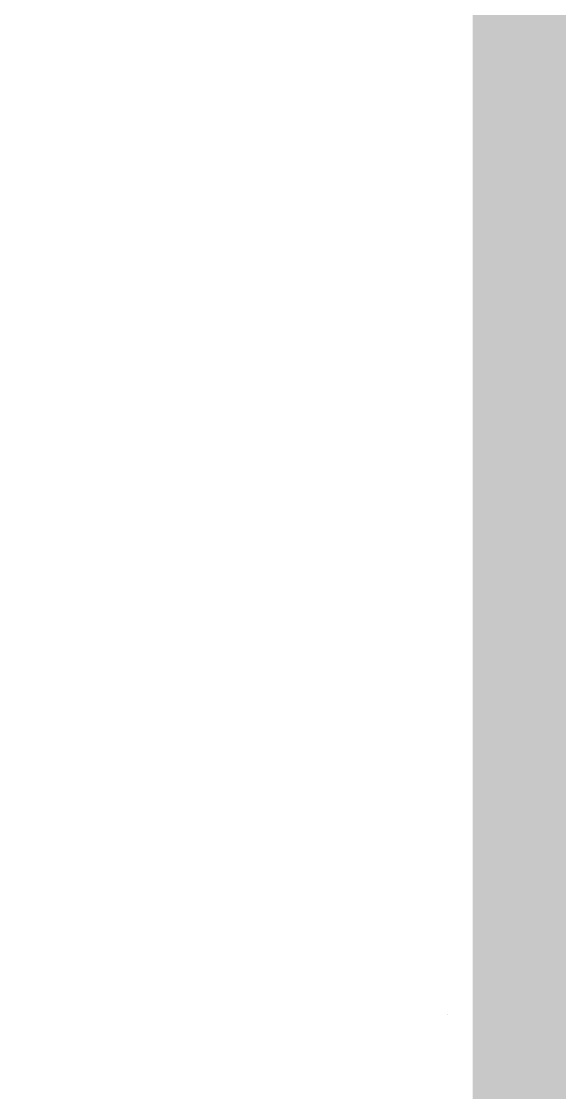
# Model space of a CAD drawing. Header units: millimetres. Extents: x -0.7 to 17.2, y -0.7 to 12.5.
# Drawn here: x 9.747 to 10.344, y 2.621 to 3.808 of the extents above; entities that cross this region are included whole.
import ezdxf

# ---------------------------------------------------------------- set-up
doc = ezdxf.new("R2010")
doc.units = ezdxf.units.MM
doc.layers.add('BOOTH', color=7, linetype='Continuous')
doc.layers.add('TEXT', color=7, linetype='Continuous')

msp = doc.modelspace()

# ---------------------------------------------------------------- linework, layer by layer
at = {"layer": 'BOOTH', "color": 7, "lineweight": 0, "const_width": 1.132}
msp.add_lwpolyline([(10.8135, 1.9887), (14.5342, 1.9887), (14.5342, 5.5136), (10.8135, 5.5136), (10.8135, 1.9887), (10.8135, 1.9887)], dxfattribs=at)
at = {"layer": 'TEXT', "color": 7, "lineweight": 0, "const_width": 0.0000000392}
for points in [[(10.0571, 3.572), (10.0571, 3.572), (10.0617, 3.5713), (10.0658, 3.57), (10.0696, 3.5682), (10.0696, 3.5682), (10.0729, 3.5659), (10.0757, 3.5631), (10.078, 3.5597), (10.078, 3.5597), (10.0796, 3.556), (10.0806, 3.5518), (10.0809, 3.5471), (10.0809, 3.5471), (10.0802, 3.5403), (10.0781, 3.5345), (10.0746, 3.5297), (10.0746, 3.5297), (10.0698, 3.526), (10.064, 3.5235), (10.057, 3.5223), (10.057, 3.5013), (10.0493, 3.5013), (10.0493, 3.5223), (10.0493, 3.5223), (10.0447, 3.5229), (10.0406, 3.5242), (10.0368, 3.526), (10.0368, 3.526), (10.0334, 3.5283), (10.0306, 3.5311), (10.0284, 3.5345), (10.0284, 3.5345), (10.0267, 3.5383), (10.0257, 3.5425), (10.0254, 3.5471), (10.0254, 3.5471), (10.0261, 3.554), (10.0282, 3.5598), (10.0318, 3.5646), (10.0318, 3.5646), (10.0366, 3.5683), (10.0425, 3.5708), (10.0496, 3.572), (10.0496, 3.5915), (10.057, 3.5915), (10.0571, 3.572)], [(9.7552, 3.5537), (9.7552, 3.5537), (9.7562, 3.5491), (9.7593, 3.5463), (9.7645, 3.5454), (9.7645, 3.5454), (9.7674, 3.5456), (9.7701, 3.546), (9.7727, 3.5468), (9.7727, 3.5468), (9.7752, 3.5479), (9.7777, 3.5491), (9.7803, 3.5506), (9.7803, 3.5713), (9.7882, 3.5713), (9.7882, 3.523), (9.7803, 3.523), (9.7803, 3.5445), (9.7803, 3.5445), (9.7776, 3.5429), (9.7749, 3.5415), (9.7723, 3.5404), (9.7723, 3.5404), (9.7695, 3.5396), (9.7664, 3.5391), (9.7629, 3.5389), (9.7629, 3.5389), (9.7583, 3.5394), (9.7545, 3.5406), (9.7514, 3.5428), (9.7514, 3.5428), (9.7491, 3.5457), (9.7477, 3.5491), (9.7473, 3.5532), (9.7473, 3.5713), (9.7552, 3.5713), (9.7552, 3.5537)], [(9.8222, 3.5722), (9.8222, 3.5722), (9.8261, 3.5719), (9.8297, 3.571), (9.8329, 3.5695), (9.8329, 3.5695), (9.8356, 3.5674), (9.8379, 3.5649), (9.8397, 3.5619), (9.8397, 3.5619), (9.841, 3.5584), (9.8418, 3.5546), (9.8421, 3.5504), (9.8421, 3.5456), (9.809, 3.5456), (9.809, 3.5456), (9.8096, 3.5406), (9.811, 3.5364), (9.8132, 3.5331), (9.8132, 3.5331), (9.8162, 3.5307), (9.82, 3.5293), (9.8244, 3.5288), (9.8244, 3.5288), (9.8274, 3.5289), (9.8301, 3.5292), (9.8326, 3.5297), (9.8326, 3.5297), (9.835, 3.5303), (9.8374, 3.5312), (9.8399, 3.5322), (9.8399, 3.5252), (9.8399, 3.5252), (9.8375, 3.5242), (9.835, 3.5234), (9.8326, 3.5228), (9.8326, 3.5228), (9.8301, 3.5224), (9.8272, 3.5222), (9.8241, 3.5221), (9.8241, 3.5221), (9.8197, 3.5224), (9.8156, 3.5233), (9.8119, 3.5249), (9.8119, 3.5249), (9.8087, 3.527), (9.806, 3.5298), (9.8037, 3.5332), (9.8037, 3.5332), (9.8021, 3.5372), (9.8011, 3.5417), (9.8008, 3.5468), (9.8008, 3.5468), (9.8011, 3.5518), (9.802, 3.5563), (9.8035, 3.5604), (9.8035, 3.5604), (9.8055, 3.5639), (9.808, 3.5668), (9.811, 3.5691), (9.811, 3.5691), (9.8143, 3.5708), (9.8181, 3.5718), (9.8222, 3.5722)], [(9.8221, 3.5657), (9.8186, 3.5653), (9.8156, 3.5641), (9.8131, 3.562), (9.8131, 3.562), (9.8112, 3.5593), (9.8099, 3.5559), (9.8092, 3.5519), (9.8338, 3.5519), (9.8338, 3.5519), (9.8334, 3.5557), (9.8325, 3.5591), (9.8309, 3.5619), (9.8309, 3.5619), (9.8287, 3.564), (9.8258, 3.5653), (9.8221, 3.5657)], [(9.8773, 3.5722), (9.8773, 3.5722), (9.8829, 3.5715), (9.8877, 3.5694), (9.8917, 3.566), (9.8917, 3.566), (9.8947, 3.5611), (9.8966, 3.5549), (9.8972, 3.5472), (9.8972, 3.5472), (9.8966, 3.5396), (9.8947, 3.5334), (9.8917, 3.5285), (9.8917, 3.5285), (9.8877, 3.5249), (9.8829, 3.5228), (9.8772, 3.5221), (9.8772, 3.5221), (9.8737, 3.5223), (9.8707, 3.523), (9.868, 3.5242), (9.868, 3.5242), (9.8657, 3.5257), (9.8638, 3.5273), (9.8623, 3.5291), (9.8617, 3.5291), (9.8617, 3.5291), (9.8619, 3.528), (9.862, 3.5267), (9.8621, 3.5252), (9.8621, 3.5252), (9.8622, 3.5237), (9.8623, 3.5224), (9.8623, 3.5212), (9.8623, 3.5013), (9.8544, 3.5013), (9.8544, 3.5713), (9.8608, 3.5713), (9.8619, 3.5647), (9.8623, 3.5647), (9.8623, 3.5647), (9.8639, 3.5667), (9.8658, 3.5685), (9.868, 3.57), (9.868, 3.57), (9.8706, 3.5712), (9.8737, 3.5719), (9.8773, 3.5722)], [(9.8759, 3.5655), (9.8715, 3.5651), (9.868, 3.5637), (9.8655, 3.5614), (9.8655, 3.5614), (9.8638, 3.5581), (9.8627, 3.5539), (9.8623, 3.5487), (9.8623, 3.5472), (9.8623, 3.5472), (9.8626, 3.5417), (9.8636, 3.5371), (9.8652, 3.5335), (9.8652, 3.5335), (9.8677, 3.5308), (9.8714, 3.5292), (9.8761, 3.5287), (9.8761, 3.5287), (9.8789, 3.5289), (9.8813, 3.5297), (9.8833, 3.5311), (9.8833, 3.5311), (9.8851, 3.5329), (9.8865, 3.5351), (9.8876, 3.5377), (9.8876, 3.5377), (9.8884, 3.5406), (9.8888, 3.5438), (9.889, 3.5473), (9.889, 3.5473), (9.8886, 3.5525), (9.8875, 3.5569), (9.8858, 3.5606), (9.8858, 3.5606), (9.8833, 3.5633), (9.88, 3.565), (9.8759, 3.5655)], [(9.9284, 3.5722), (9.9284, 3.5722), (9.9324, 3.5719), (9.9359, 3.571), (9.9391, 3.5695), (9.9391, 3.5695), (9.9419, 3.5674), (9.9441, 3.5649), (9.946, 3.5619), (9.946, 3.5619), (9.9473, 3.5584), (9.9481, 3.5546), (9.9484, 3.5504), (9.9484, 3.5456), (9.9153, 3.5456), (9.9153, 3.5456), (9.9158, 3.5406), (9.9172, 3.5364), (9.9195, 3.5331), (9.9195, 3.5331), (9.9225, 3.5307), (9.9262, 3.5293), (9.9307, 3.5288), (9.9307, 3.5288), (9.9336, 3.5289), (9.9364, 3.5292), (9.9388, 3.5297), (9.9388, 3.5297), (9.9412, 3.5303), (9.9437, 3.5312), (9.9462, 3.5322), (9.9462, 3.5252), (9.9462, 3.5252), (9.9437, 3.5242), (9.9413, 3.5234), (9.9389, 3.5228), (9.9389, 3.5228), (9.9363, 3.5224), (9.9335, 3.5222), (9.9303, 3.5221), (9.9303, 3.5221), (9.9259, 3.5224), (9.9219, 3.5233), (9.9182, 3.5249), (9.9182, 3.5249), (9.915, 3.527), (9.9122, 3.5298), (9.91, 3.5332), (9.91, 3.5332), (9.9084, 3.5372), (9.9074, 3.5417), (9.9071, 3.5468), (9.9071, 3.5468), (9.9074, 3.5518), (9.9083, 3.5563), (9.9097, 3.5604), (9.9097, 3.5604), (9.9118, 3.5639), (9.9142, 3.5668), (9.9172, 3.5691), (9.9172, 3.5691), (9.9206, 3.5708), (9.9243, 3.5718), (9.9284, 3.5722)], [(9.9284, 3.5657), (9.9248, 3.5653), (9.9218, 3.5641), (9.9194, 3.562), (9.9194, 3.562), (9.9175, 3.5593), (9.9162, 3.5559), (9.9155, 3.5519), (9.9401, 3.5519), (9.9401, 3.5519), (9.9397, 3.5557), (9.9388, 3.5591), (9.9372, 3.5619), (9.9372, 3.5619), (9.935, 3.564), (9.932, 3.5653), (9.9284, 3.5657)], [(9.9733, 3.5722), (9.9733, 3.5722), (9.9785, 3.5718), (9.9829, 3.5707), (9.9865, 3.5689), (9.9865, 3.5689), (9.9893, 3.5664), (9.9909, 3.5632), (9.9914, 3.5595), (9.9914, 3.5595), (9.9912, 3.5567), (9.9904, 3.5544), (9.989, 3.5525), (9.989, 3.5525), (9.9872, 3.5509), (9.985, 3.5497), (9.9823, 3.5487), (9.9823, 3.5484), (9.9823, 3.5484), (9.9842, 3.5478), (9.986, 3.547), (9.9876, 3.5461), (9.9876, 3.5461), (9.9892, 3.5451), (9.9905, 3.5438), (9.9916, 3.5424), (9.9916, 3.5424), (9.9924, 3.5406), (9.9929, 3.5386), (9.9931, 3.5363), (9.9931, 3.5363), (9.9925, 3.5325), (9.9908, 3.5291), (9.9881, 3.5262), (9.9881, 3.5262), (9.9841, 3.5239), (9.9789, 3.5225), (9.9724, 3.5221), (9.9724, 3.5221), (9.969, 3.5222), (9.9659, 3.5225), (9.963, 3.5229), (9.963, 3.5229), (9.9603, 3.5236), (9.9579, 3.5243), (9.9559, 3.5252), (9.9559, 3.5323), (9.9559, 3.5323), (9.9581, 3.5314), (9.9605, 3.5305), (9.9632, 3.5297), (9.9632, 3.5297), (9.9661, 3.5291), (9.9691, 3.5287), (9.9723, 3.5286), (9.9723, 3.5286), (9.9757, 3.5288), (9.9788, 3.5294), (9.9815, 3.5304), (9.9815, 3.5304), (9.9836, 3.5319), (9.9848, 3.5341), (9.9852, 3.5368), (9.9852, 3.5368), (9.9837, 3.5413), (9.9791, 3.544), (9.9714, 3.5449), (9.9649, 3.5449), (9.9649, 3.5514), (9.9702, 3.5514), (9.9702, 3.5514), (9.974, 3.5516), (9.9774, 3.5521), (9.9801, 3.553), (9.9801, 3.553), (9.9822, 3.5544), (9.9834, 3.5563), (9.9839, 3.5588), (9.9839, 3.5588), (9.9835, 3.5609), (9.9826, 3.5626), (9.981, 3.5639), (9.981, 3.5639), (9.9789, 3.5648), (9.9761, 3.5654), (9.9729, 3.5656), (9.9729, 3.5656), (9.9703, 3.5655), (9.968, 3.5653), (9.9659, 3.5648), (9.9659, 3.5648), (9.9638, 3.5642), (9.9616, 3.5635), (9.9593, 3.5625), (9.9565, 3.5689), (9.9565, 3.5689), (9.9617, 3.5707), (9.9673, 3.5718), (9.9733, 3.5722)], [(10.0496, 3.5654), (10.0445, 3.5645), (10.0405, 3.5626), (10.0375, 3.56), (10.0375, 3.56), (10.0354, 3.5565), (10.0341, 3.5522), (10.0337, 3.5471), (10.0337, 3.5471), (10.0341, 3.5421), (10.0354, 3.5378), (10.0375, 3.5342), (10.0375, 3.5342), (10.0406, 3.5315), (10.0446, 3.5297), (10.0496, 3.5287), (10.0496, 3.5654)], [(10.0571, 3.5287), (10.062, 3.5298), (10.0659, 3.5316), (10.0689, 3.5343), (10.0689, 3.5343), (10.0711, 3.5378), (10.0723, 3.5421), (10.0727, 3.5471), (10.0727, 3.5471), (10.0723, 3.5521), (10.071, 3.5564), (10.0689, 3.5598), (10.0689, 3.5598), (10.0659, 3.5625), (10.0619, 3.5643), (10.057, 3.5653), (10.0571, 3.5287)], [(10.101, 3.5418), (10.101, 3.5418), (10.101, 3.541), (10.101, 3.5399), (10.101, 3.5386), (10.101, 3.5386), (10.1009, 3.5371), (10.1008, 3.5357), (10.1007, 3.5342), (10.1007, 3.5342), (10.1006, 3.5329), (10.1006, 3.5318), (10.1005, 3.5308), (10.1264, 3.5713), (10.1361, 3.5713), (10.1361, 3.523), (10.1287, 3.523), (10.1287, 3.5515), (10.1287, 3.5515), (10.1287, 3.5525), (10.1287, 3.5538), (10.1288, 3.5552), (10.1288, 3.5552), (10.1288, 3.5568), (10.1288, 3.5583), (10.1289, 3.5599), (10.1289, 3.5599), (10.129, 3.5613), (10.129, 3.5624), (10.1291, 3.5634), (10.1034, 3.523), (10.0936, 3.523), (10.0936, 3.5713), (10.101, 3.5713), (10.101, 3.5418)], [(10.1883, 3.523), (10.1803, 3.523), (10.1803, 3.5647), (10.166, 3.5647), (10.166, 3.5647), (10.1651, 3.5552), (10.1641, 3.547), (10.1628, 3.5401), (10.1628, 3.5401), (10.1612, 3.5345), (10.1594, 3.53), (10.1573, 3.5266), (10.1573, 3.5266), (10.1548, 3.5242), (10.1519, 3.5228), (10.1486, 3.5223), (10.1486, 3.5223), (10.1479, 3.5224), (10.1471, 3.5224), (10.1463, 3.5225), (10.1463, 3.5225), (10.1456, 3.5226), (10.145, 3.5228), (10.1445, 3.523), (10.1445, 3.5289), (10.1445, 3.5289), (10.1449, 3.5288), (10.1452, 3.5287), (10.1457, 3.5287), (10.1457, 3.5287), (10.1461, 3.5286), (10.1465, 3.5286), (10.1469, 3.5286), (10.1469, 3.5286), (10.1499, 3.5297), (10.1525, 3.5332), (10.1547, 3.5389), (10.1547, 3.5389), (10.1565, 3.5471), (10.158, 3.5579), (10.1592, 3.5713), (10.1883, 3.5713), (10.1883, 3.523)], [(10.2259, 3.5515), (10.2259, 3.5515), (10.2363, 3.5499), (10.2426, 3.5454), (10.2447, 3.5378), (10.2447, 3.5378), (10.2442, 3.5336), (10.2427, 3.53), (10.2401, 3.527), (10.2401, 3.527), (10.2364, 3.5248), (10.2316, 3.5234), (10.2255, 3.523), (10.2036, 3.523), (10.2036, 3.5713), (10.2115, 3.5713), (10.2115, 3.5515), (10.2259, 3.5515)], [(10.2905, 3.5646), (10.2747, 3.5646), (10.2747, 3.523), (10.2669, 3.523), (10.2669, 3.5646), (10.2513, 3.5646), (10.2513, 3.5713), (10.2905, 3.5713), (10.2905, 3.5646)], [(10.323, 3.5722), (10.323, 3.5722), (10.3286, 3.5715), (10.3334, 3.5694), (10.3374, 3.566), (10.3374, 3.566), (10.3404, 3.5611), (10.3423, 3.5549), (10.3429, 3.5472), (10.3429, 3.5472), (10.3423, 3.5396), (10.3404, 3.5334), (10.3374, 3.5285), (10.3374, 3.5285), (10.3334, 3.5249), (10.3286, 3.5228), (10.3229, 3.5221), (10.3229, 3.5221), (10.3194, 3.5223), (10.3163, 3.523), (10.3137, 3.5242), (10.3137, 3.5242), (10.3114, 3.5257), (10.3095, 3.5273), (10.308, 3.5291), (10.3074, 3.5291), (10.3074, 3.5291), (10.3076, 3.528), (10.3077, 3.5267), (10.3078, 3.5252), (10.3078, 3.5252), (10.3079, 3.5237), (10.308, 3.5224), (10.308, 3.5212), (10.308, 3.5013), (10.3, 3.5013), (10.3, 3.5713), (10.3065, 3.5713), (10.3076, 3.5647), (10.308, 3.5647), (10.308, 3.5647), (10.3096, 3.5667), (10.3115, 3.5685), (10.3137, 3.57), (10.3137, 3.57), (10.3163, 3.5712), (10.3194, 3.5719), (10.323, 3.5722)], [(10.3216, 3.5655), (10.3172, 3.5651), (10.3137, 3.5637), (10.3112, 3.5614), (10.3112, 3.5614), (10.3095, 3.5581), (10.3084, 3.5539), (10.308, 3.5487), (10.308, 3.5472), (10.308, 3.5472), (10.3083, 3.5417), (10.3093, 3.5371), (10.3109, 3.5335), (10.3109, 3.5335), (10.3134, 3.5308), (10.317, 3.5292), (10.3218, 3.5287), (10.3218, 3.5287), (10.3245, 3.5289), (10.327, 3.5297), (10.329, 3.5311), (10.329, 3.5311), (10.3308, 3.5329), (10.3322, 3.5351), (10.3333, 3.5377), (10.3333, 3.5377), (10.334, 3.5406), (10.3345, 3.5438), (10.3347, 3.5473), (10.3347, 3.5473), (10.3343, 3.5525), (10.3332, 3.5569), (10.3315, 3.5606), (10.3315, 3.5606), (10.3289, 3.5633), (10.3257, 3.565), (10.3216, 3.5655)], [(10.2368, 3.5373), (10.2364, 3.5399), (10.2354, 3.5419), (10.2337, 3.5433), (10.2337, 3.5433), (10.2313, 3.5442), (10.2284, 3.5447), (10.225, 3.5449), (10.2115, 3.5449), (10.2115, 3.5294), (10.2251, 3.5294), (10.2251, 3.5294), (10.2283, 3.5296), (10.2311, 3.5302), (10.2335, 3.5312), (10.2335, 3.5312), (10.2353, 3.5327), (10.2364, 3.5347), (10.2368, 3.5373)], [(9.8241, 3.2778), (9.8241, 3.2778), (9.8246, 3.2876), (9.8262, 3.2959), (9.8288, 3.3026), (9.8288, 3.3026), (9.8327, 3.3078), (9.8378, 3.3115), (9.8443, 3.3137), (9.8443, 3.3137), (9.8481, 3.3145), (9.8519, 3.3153), (9.8557, 3.316), (9.8557, 3.316), (9.8594, 3.3166), (9.8628, 3.3172), (9.8662, 3.3178), (9.8675, 3.3108), (9.8675, 3.3108), (9.8653, 3.3105), (9.8629, 3.3101), (9.8604, 3.3097), (9.8604, 3.3097), (9.8578, 3.3093), (9.8551, 3.3088), (9.8526, 3.3084), (9.8526, 3.3084), (9.8501, 3.3079), (9.8479, 3.3075), (9.8459, 3.307), (9.8459, 3.307), (9.8422, 3.3058), (9.8392, 3.3038), (9.8366, 3.301), (9.8366, 3.301), (9.8346, 3.2972), (9.8334, 3.2922), (9.8327, 3.286), (9.8333, 3.286), (9.8333, 3.286), (9.8342, 3.2871), (9.8354, 3.2883), (9.8367, 3.2895), (9.8367, 3.2895), (9.8383, 3.2906), (9.8401, 3.2916), (9.8421, 3.2925), (9.8421, 3.2925), (9.8442, 3.2932), (9.8466, 3.2937), (9.8491, 3.2938), (9.8491, 3.2938), (9.8549, 3.2931), (9.8596, 3.2911), (9.8633, 3.2878), (9.8633, 3.2878), (9.8659, 3.2833), (9.8675, 3.2781), (9.8681, 3.2721), (9.8681, 3.2721), (9.8678, 3.267), (9.8668, 3.2625), (9.8653, 3.2586), (9.8653, 3.2586), (9.8632, 3.2553), (9.8606, 3.2527), (9.8575, 3.2506), (9.8575, 3.2506), (9.854, 3.2491), (9.8502, 3.2482), (9.846, 3.2479), (9.846, 3.2479), (9.8398, 3.2488), (9.8344, 3.2513), (9.83, 3.2556), (9.83, 3.2556), (9.8267, 3.2615), (9.8247, 3.2689), (9.8241, 3.2778)], [(10.049, 3.2735), (10.049, 3.2735), (10.0494, 3.2808), (10.0505, 3.2878), (10.0522, 3.2947), (10.0522, 3.2947), (10.0548, 3.3013), (10.0581, 3.3075), (10.0623, 3.3132), (10.0698, 3.3132), (10.0698, 3.3132), (10.0659, 3.3073), (10.0627, 3.3011), (10.0602, 3.2945), (10.0602, 3.2945), (10.0585, 3.2877), (10.0574, 3.2807), (10.0571, 3.2736), (10.0571, 3.2736), (10.0574, 3.2667), (10.0585, 3.2598), (10.0602, 3.2531), (10.0602, 3.2531), (10.0627, 3.2466), (10.0659, 3.2404), (10.0697, 3.2346), (10.0623, 3.2346), (10.0623, 3.2346), (10.0581, 3.2401), (10.0548, 3.2461), (10.0522, 3.2526), (10.0522, 3.2526), (10.0505, 3.2594), (10.0494, 3.2663), (10.049, 3.2735)], [(9.7901, 3.285), (9.7901, 3.285), (9.7898, 3.2822), (9.7889, 3.2798), (9.7874, 3.2779), (9.7874, 3.2779), (9.7854, 3.2764), (9.7831, 3.2753), (9.7804, 3.2745), (9.7804, 3.2741), (9.7804, 3.2741), (9.7833, 3.2735), (9.7859, 3.2724), (9.7883, 3.2709), (9.7883, 3.2709), (9.7901, 3.2689), (9.7913, 3.2663), (9.7916, 3.263), (9.7916, 3.263), (9.7911, 3.2591), (9.7896, 3.2557), (9.7871, 3.2528), (9.7871, 3.2528), (9.7834, 3.2506), (9.7784, 3.2493), (9.7721, 3.2488), (9.7512, 3.2488), (9.7512, 3.2971), (9.772, 3.2971), (9.772, 3.2971), (9.7753, 3.297), (9.7784, 3.2966), (9.7812, 3.296), (9.7812, 3.296), (9.7838, 3.2951), (9.7859, 3.2938), (9.7877, 3.2922), (9.7877, 3.2922), (9.789, 3.2902), (9.7898, 3.2878), (9.7901, 3.285)], [(9.7821, 3.284), (9.7818, 3.286), (9.781, 3.2877), (9.7796, 3.289), (9.7796, 3.289), (9.7776, 3.2898), (9.7749, 3.2904), (9.7715, 3.2905), (9.7592, 3.2905), (9.7592, 3.2773), (9.7701, 3.2773), (9.7701, 3.2773), (9.7767, 3.278), (9.7807, 3.2803), (9.7821, 3.284)], [(9.8989, 3.2979), (9.8989, 3.2979), (9.9043, 3.2975), (9.9086, 3.2962), (9.9119, 3.2941), (9.9119, 3.2941), (9.9143, 3.291), (9.9157, 3.2869), (9.9162, 3.2817), (9.9162, 3.2488), (9.9104, 3.2488), (9.9089, 3.2557), (9.9085, 3.2557), (9.9085, 3.2557), (9.9064, 3.2533), (9.9042, 3.2513), (9.9019, 3.2498), (9.9019, 3.2498), (9.8993, 3.2488), (9.8961, 3.2481), (9.8923, 3.2479), (9.8923, 3.2479), (9.8882, 3.2483), (9.8845, 3.2495), (9.8814, 3.2514), (9.8814, 3.2514), (9.879, 3.2541), (9.8775, 3.2578), (9.8771, 3.2622), (9.8771, 3.2622), (9.8777, 3.2667), (9.8796, 3.2704), (9.8827, 3.2734), (9.8827, 3.2734), (9.8872, 3.2756), (9.893, 3.277), (9.9002, 3.2777), (9.9084, 3.2779), (9.9084, 3.2808), (9.9084, 3.2808), (9.9081, 3.2844), (9.9073, 3.2872), (9.9058, 3.2892), (9.9058, 3.2892), (9.9038, 3.2905), (9.9014, 3.2913), (9.8984, 3.2915), (9.8984, 3.2915), (9.8959, 3.2914), (9.8935, 3.291), (9.8912, 3.2904), (9.8912, 3.2904), (9.889, 3.2896), (9.8868, 3.2888), (9.8848, 3.2878), (9.8824, 3.2938), (9.8824, 3.2938), (9.8846, 3.2949), (9.8871, 3.2959), (9.8899, 3.2967), (9.8899, 3.2967), (9.8928, 3.2974), (9.8958, 3.2978), (9.8989, 3.2979)], [(9.9597, 3.2971), (9.9684, 3.2971), (9.9477, 3.2739), (9.9701, 3.2488), (9.9609, 3.2488), (9.9391, 3.2733), (9.9391, 3.2488), (9.9311, 3.2488), (9.9311, 3.2971), (9.9391, 3.2971), (9.9391, 3.2737), (9.9597, 3.2971)], [(9.9975, 3.298), (9.9975, 3.298), (10.0014, 3.2977), (10.005, 3.2968), (10.0082, 3.2953), (10.0082, 3.2953), (10.0109, 3.2933), (10.0132, 3.2907), (10.015, 3.2877), (10.015, 3.2877), (10.0163, 3.2842), (10.0171, 3.2804), (10.0174, 3.2762), (10.0174, 3.2714), (9.9843, 3.2714), (9.9843, 3.2714), (9.9849, 3.2664), (9.9863, 3.2622), (9.9885, 3.259), (9.9885, 3.259), (9.9915, 3.2566), (9.9953, 3.2551), (9.9997, 3.2547), (9.9997, 3.2547), (10.0027, 3.2548), (10.0054, 3.2551), (10.0079, 3.2555), (10.0079, 3.2555), (10.0103, 3.2562), (10.0127, 3.257), (10.0152, 3.258), (10.0152, 3.2511), (10.0152, 3.2511), (10.0128, 3.2501), (10.0103, 3.2493), (10.0079, 3.2487), (10.0079, 3.2487), (10.0054, 3.2483), (10.0025, 3.248), (9.9994, 3.2479), (9.9994, 3.2479), (9.995, 3.2482), (9.9909, 3.2492), (9.9873, 3.2507), (9.9873, 3.2507), (9.984, 3.2529), (9.9813, 3.2557), (9.979, 3.259), (9.979, 3.259), (9.9774, 3.263), (9.9764, 3.2675), (9.9761, 3.2726), (9.9761, 3.2726), (9.9764, 3.2776), (9.9773, 3.2822), (9.9788, 3.2862), (9.9788, 3.2862), (9.9808, 3.2897), (9.9833, 3.2926), (9.9863, 3.295), (9.9863, 3.295), (9.9896, 3.2967), (9.9934, 3.2977), (9.9975, 3.298)], [(9.9974, 3.2915), (9.9939, 3.2911), (9.9909, 3.2899), (9.9884, 3.2879), (9.9884, 3.2879), (9.9865, 3.2851), (9.9852, 3.2818), (9.9845, 3.2777), (10.0091, 3.2777), (10.0091, 3.2777), (10.0088, 3.2816), (10.0078, 3.2849), (10.0062, 3.2877), (10.0062, 3.2877), (10.004, 3.2898), (10.0011, 3.2911), (9.9974, 3.2915)], [(10.121, 3.2971), (10.121, 3.2488), (10.113, 3.2488), (10.113, 3.2904), (10.0881, 3.2904), (10.0881, 3.2488), (10.0801, 3.2488), (10.0801, 3.2971), (10.121, 3.2971)], [(10.1784, 3.2731), (10.1784, 3.2731), (10.1777, 3.2657), (10.1757, 3.2595), (10.1723, 3.2545), (10.1723, 3.2545), (10.1678, 3.2508), (10.1623, 3.2486), (10.1558, 3.2479), (10.1558, 3.2479), (10.1517, 3.2482), (10.1479, 3.2492), (10.1444, 3.2508), (10.1444, 3.2508), (10.1413, 3.2531), (10.1387, 3.256), (10.1365, 3.2594), (10.1365, 3.2594), (10.1349, 3.2634), (10.134, 3.268), (10.1337, 3.2731), (10.1337, 3.2731), (10.1343, 3.2804), (10.1363, 3.2866), (10.1397, 3.2915), (10.1397, 3.2915), (10.1442, 3.2951), (10.1497, 3.2973), (10.1561, 3.298), (10.1561, 3.298), (10.1603, 3.2977), (10.1642, 3.2967), (10.1677, 3.2951), (10.1677, 3.2951), (10.1708, 3.2929), (10.1734, 3.29), (10.1755, 3.2866), (10.1755, 3.2866), (10.1771, 3.2827), (10.178, 3.2781), (10.1784, 3.2731)], [(10.1419, 3.2731), (10.1422, 3.2677), (10.1434, 3.2632), (10.1452, 3.2595), (10.1452, 3.2595), (10.1479, 3.2567), (10.1515, 3.255), (10.156, 3.2545), (10.156, 3.2545), (10.1604, 3.255), (10.164, 3.2567), (10.1667, 3.2595), (10.1667, 3.2595), (10.1686, 3.2632), (10.1698, 3.2677), (10.1702, 3.2731), (10.1702, 3.2731), (10.1698, 3.2784), (10.1686, 3.2828), (10.1667, 3.2865), (10.1667, 3.2865), (10.164, 3.2892), (10.1604, 3.2908), (10.1559, 3.2914), (10.1559, 3.2914), (10.1514, 3.2908), (10.1479, 3.2892), (10.1452, 3.2865), (10.1452, 3.2865), (10.1433, 3.2828), (10.1422, 3.2784), (10.1419, 3.2731)], [(10.2268, 3.2971), (10.2268, 3.2555), (10.2338, 3.2555), (10.2338, 3.232), (10.2261, 3.232), (10.2261, 3.2488), (10.1925, 3.2488), (10.1925, 3.232), (10.1849, 3.232), (10.1849, 3.2555), (10.1888, 3.2555), (10.1888, 3.2555), (10.1926, 3.2615), (10.1957, 3.268), (10.1982, 3.275), (10.1982, 3.275), (10.1999, 3.2823), (10.201, 3.2897), (10.2013, 3.2971), (10.2268, 3.2971)], [(10.2084, 3.2909), (10.208, 3.2868), (10.2074, 3.2826), (10.2065, 3.2782), (10.2065, 3.2782), (10.2054, 3.274), (10.2041, 3.2698), (10.2026, 3.2658), (10.2026, 3.2658), (10.2009, 3.262), (10.199, 3.2586), (10.197, 3.2555), (10.2191, 3.2555), (10.2191, 3.2909), (10.2084, 3.2909)], [(10.2616, 3.2979), (10.2616, 3.2979), (10.2669, 3.2975), (10.2713, 3.2962), (10.2746, 3.2941), (10.2746, 3.2941), (10.277, 3.291), (10.2784, 3.2869), (10.2789, 3.2817), (10.2789, 3.2488), (10.2731, 3.2488), (10.2716, 3.2557), (10.2712, 3.2557), (10.2712, 3.2557), (10.2691, 3.2533), (10.2669, 3.2513), (10.2646, 3.2498), (10.2646, 3.2498), (10.262, 3.2488), (10.2588, 3.2481), (10.255, 3.2479), (10.255, 3.2479), (10.2508, 3.2483), (10.2472, 3.2495), (10.2441, 3.2514), (10.2441, 3.2514), (10.2417, 3.2541), (10.2402, 3.2578), (10.2397, 3.2622), (10.2397, 3.2622), (10.2404, 3.2667), (10.2423, 3.2704), (10.2454, 3.2734), (10.2454, 3.2734), (10.2499, 3.2756), (10.2557, 3.277), (10.2629, 3.2777), (10.2711, 3.2779), (10.2711, 3.2808), (10.2711, 3.2808), (10.2708, 3.2844), (10.2699, 3.2872), (10.2685, 3.2892), (10.2685, 3.2892), (10.2665, 3.2905), (10.264, 3.2913), (10.2611, 3.2915), (10.2611, 3.2915), (10.2586, 3.2914), (10.2562, 3.291), (10.2539, 3.2904), (10.2539, 3.2904), (10.2517, 3.2896), (10.2495, 3.2888), (10.2475, 3.2878), (10.2451, 3.2938), (10.2451, 3.2938), (10.2473, 3.2949), (10.2498, 3.2959), (10.2525, 3.2967), (10.2525, 3.2967), (10.2555, 3.2974), (10.2585, 3.2978), (10.2616, 3.2979)], [(10.3008, 3.2796), (10.3008, 3.2796), (10.3018, 3.2749), (10.3049, 3.2722), (10.31, 3.2713), (10.31, 3.2713), (10.313, 3.2714), (10.3157, 3.2719), (10.3183, 3.2727), (10.3183, 3.2727), (10.3207, 3.2737), (10.3233, 3.2749), (10.3258, 3.2764), (10.3258, 3.2971), (10.3338, 3.2971), (10.3338, 3.2488), (10.3258, 3.2488), (10.3258, 3.2704), (10.3258, 3.2704), (10.3231, 3.2687), (10.3205, 3.2674), (10.3178, 3.2663), (10.3178, 3.2663), (10.3151, 3.2654), (10.3119, 3.2649), (10.3084, 3.2648), (10.3084, 3.2648), (10.3039, 3.2652), (10.3, 3.2665), (10.2969, 3.2686), (10.2969, 3.2686), (10.2947, 3.2715), (10.2933, 3.275), (10.2928, 3.279), (10.2928, 3.2971), (10.3008, 3.2971), (10.3008, 3.2796)], [(9.8466, 3.2545), (9.8503, 3.2549), (9.8534, 3.2562), (9.8561, 3.2583), (9.8561, 3.2583), (9.8581, 3.2614), (9.8593, 3.2657), (9.8597, 3.2713), (9.8597, 3.2713), (9.8594, 3.2758), (9.8585, 3.2797), (9.8569, 3.2829), (9.8569, 3.2829), (9.8547, 3.2853), (9.8517, 3.2867), (9.8479, 3.2872), (9.8479, 3.2872), (9.8453, 3.287), (9.8429, 3.2864), (9.8407, 3.2855), (9.8407, 3.2855), (9.8386, 3.2842), (9.8368, 3.2829), (9.8353, 3.2814), (9.8353, 3.2814), (9.8339, 3.28), (9.8329, 3.2788), (9.8322, 3.2777), (9.8322, 3.2777), (9.8323, 3.2747), (9.8325, 3.2719), (9.8328, 3.2691), (9.8328, 3.2691), (9.8333, 3.2664), (9.8341, 3.264), (9.835, 3.2617), (9.835, 3.2617), (9.8362, 3.2596), (9.8377, 3.2579), (9.8394, 3.2564), (9.8394, 3.2564), (9.8415, 3.2554), (9.8439, 3.2547), (9.8466, 3.2545)], [(9.7834, 3.263), (9.7831, 3.2655), (9.782, 3.2674), (9.7803, 3.2689), (9.7803, 3.2689), (9.7778, 3.2699), (9.7747, 3.2705), (9.771, 3.2707), (9.7592, 3.2707), (9.7592, 3.2552), (9.7712, 3.2552), (9.7712, 3.2552), (9.7748, 3.2554), (9.7778, 3.256), (9.7803, 3.257), (9.7803, 3.257), (9.782, 3.2584), (9.7831, 3.2604), (9.7834, 3.263)], [(9.9012, 3.2722), (9.8958, 3.2717), (9.8917, 3.2707), (9.8887, 3.2693), (9.8887, 3.2693), (9.8868, 3.2674), (9.8857, 3.265), (9.8853, 3.2622), (9.8853, 3.2622), (9.8855, 3.2597), (9.8864, 3.2577), (9.8877, 3.2562), (9.8877, 3.2562), (9.8895, 3.2552), (9.8917, 3.2545), (9.8941, 3.2543), (9.8941, 3.2543), (9.898, 3.2547), (9.9013, 3.2558), (9.9043, 3.2577), (9.9043, 3.2577), (9.9065, 3.2604), (9.9079, 3.2638), (9.9083, 3.2681), (9.9083, 3.2724), (9.9012, 3.2722)], [(10.2639, 3.2722), (10.2585, 3.2717), (10.2543, 3.2707), (10.2514, 3.2693), (10.2514, 3.2693), (10.2495, 3.2674), (10.2483, 3.265), (10.2479, 3.2622), (10.2479, 3.2622), (10.2482, 3.2597), (10.249, 3.2577), (10.2504, 3.2562), (10.2504, 3.2562), (10.2522, 3.2552), (10.2543, 3.2545), (10.2568, 3.2543), (10.2568, 3.2543), (10.2606, 3.2547), (10.264, 3.2558), (10.267, 3.2577), (10.267, 3.2577), (10.2692, 3.2604), (10.2706, 3.2638), (10.271, 3.2681), (10.271, 3.2724), (10.2639, 3.2722)], [(9.7427, 3.0234), (9.747, 3.0221), (9.7503, 3.0199), (9.7503, 3.0199), (9.7527, 3.0168), (9.7541, 3.0127), (9.7546, 3.0076), (9.7546, 2.9747), (9.7488, 2.9747), (9.7473, 2.9815), (9.7469, 2.9815)], [(9.7889, 2.9738), (9.7889, 2.9738), (9.7848, 2.974), (9.781, 2.9749), (9.7775, 2.9764), (9.7775, 2.9764), (9.7744, 2.9784), (9.7718, 2.9811), (9.7697, 2.9845), (9.7697, 2.9845), (9.7681, 2.9885), (9.7672, 2.9932), (9.7668, 2.9985), (9.7668, 2.9985), (9.7672, 3.0041), (9.7682, 3.009), (9.7698, 3.0131), (9.7698, 3.0131), (9.772, 3.0165), (9.7747, 3.0192), (9.7779, 3.0213), (9.7779, 3.0213), (9.7814, 3.0227), (9.7853, 3.0236), (9.7895, 3.0239), (9.7895, 3.0239), (9.7919, 3.0238), (9.7943, 3.0235), (9.7966, 3.0231), (9.7966, 3.0231), (9.7987, 3.0226), (9.8006, 3.022), (9.8022, 3.0213), (9.7997, 3.0147), (9.7997, 3.0147), (9.7982, 3.0152), (9.7965, 3.0157), (9.7947, 3.0162), (9.7947, 3.0162), (9.7928, 3.0166), (9.791, 3.0169), (9.7893, 3.0169), (9.7893, 3.0169), (9.7814, 3.0149), (9.7766, 3.0088), (9.775, 2.9986), (9.775, 2.9986), (9.7754, 2.9933), (9.7766, 2.9888), (9.7785, 2.9853), (9.7785, 2.9853), (9.7812, 2.9827), (9.7846, 2.9811), (9.7888, 2.9806), (9.7888, 2.9806), (9.7914, 2.9807), (9.7937, 2.981), (9.7958, 2.9814), (9.7958, 2.9814), (9.7978, 2.982), (9.7996, 2.9827), (9.8014, 2.9834), (9.8014, 2.9764), (9.8014, 2.9764), (9.7997, 2.9756), (9.7979, 2.975), (9.796, 2.9744), (9.796, 2.9744), (9.7939, 2.9741), (9.7915, 2.9738), (9.7889, 2.9738)], [(9.8414, 3.023), (9.85, 3.023), (9.8294, 2.9997), (9.8517, 2.9747), (9.8425, 2.9747), (9.8207, 2.9992), (9.8207, 2.9747), (9.8128, 2.9747), (9.8128, 3.023), (9.8207, 3.023), (9.8207, 2.9995), (9.8414, 3.023)], [(9.9025, 2.9989), (9.9025, 2.9989), (9.9018, 2.9915), (9.8998, 2.9853), (9.8964, 2.9803), (9.8964, 2.9803), (9.8919, 2.9767), (9.8864, 2.9745), (9.8799, 2.9738), (9.8799, 2.9738), (9.8758, 2.9741), (9.872, 2.9751), (9.8685, 2.9767), (9.8685, 2.9767), (9.8654, 2.9789), (9.8628, 2.9818), (9.8607, 2.9852), (9.8607, 2.9852), (9.8591, 2.9893), (9.8581, 2.9938), (9.8578, 2.9989), (9.8578, 2.9989), (9.8584, 3.0063), (9.8605, 3.0124), (9.8638, 3.0174), (9.8638, 3.0174), (9.8683, 3.021), (9.8738, 3.0231), (9.8802, 3.0239), (9.8802, 3.0239), (9.8844, 3.0235), (9.8883, 3.0226), (9.8918, 3.0209), (9.8918, 3.0209), (9.8949, 3.0187), (9.8975, 3.0159), (9.8996, 3.0125), (9.8996, 3.0125), (9.9012, 3.0085), (9.9022, 3.004), (9.9025, 2.9989)], [(9.866, 2.9989), (9.8664, 2.9936), (9.8675, 2.9891), (9.8694, 2.9853), (9.8694, 2.9853), (9.8721, 2.9826), (9.8756, 2.9809), (9.8801, 2.9803), (9.8801, 2.9803), (9.8846, 2.9809), (9.8881, 2.9826), (9.8908, 2.9853), (9.8908, 2.9853), (9.8928, 2.9891), (9.8939, 2.9936), (9.8943, 2.9989), (9.8943, 2.9989), (9.8939, 3.0042), (9.8928, 3.0087), (9.8908, 3.0123), (9.8908, 3.0123), (9.8881, 3.015), (9.8845, 3.0167), (9.88, 3.0172), (9.88, 3.0172), (9.8756, 3.0167), (9.872, 3.015), (9.8693, 3.0123), (9.8693, 3.0123), (9.8675, 3.0087), (9.8663, 3.0042), (9.866, 2.9989)], [(9.9558, 3.023), (9.9558, 2.9747), (9.9479, 2.9747), (9.9479, 3.0162), (9.9229, 3.0162), (9.9229, 2.9747), (9.915, 2.9747), (9.915, 3.023), (9.9558, 3.023)], [(9.9637, 3.023), (9.9721, 3.023), (9.9826, 2.9955), (9.9826, 2.9955), (9.9835, 2.9931), (9.9843, 2.9908), (9.985, 2.9886), (9.985, 2.9886), (9.9857, 2.9864), (9.9862, 2.9843), (9.9867, 2.9823), (9.987, 2.9823), (9.987, 2.9823), (9.9875, 2.984), (9.988, 2.9859), (9.9887, 2.9882), (9.9887, 2.9882), (9.9895, 2.9907), (9.9903, 2.9931), (9.9912, 2.9956), (10.001, 3.023), (10.0096, 3.023), (9.9887, 2.968), (9.9887, 2.968), (9.9869, 2.9637), (9.9847, 2.9601), (9.9822, 2.9571), (9.9822, 2.9571), (9.9792, 2.9548), (9.9755, 2.9535), (9.9712, 2.953), (9.9712, 2.953), (9.9698, 2.9531), (9.9685, 2.9531), (9.9674, 2.9533), (9.9674, 2.9533), (9.9663, 2.9534), (9.9654, 2.9536), (9.9646, 2.9538), (9.9646, 2.9601), (9.9646, 2.9601), (9.9653, 2.9599), (9.9661, 2.9598), (9.967, 2.9597), (9.967, 2.9597), (9.9679, 2.9596), (9.9689, 2.9595), (9.9699, 2.9595), (9.9699, 2.9595), (9.9725, 2.9598), (9.9747, 2.9606), (9.9766, 2.9619), (9.9766, 2.9619), (9.9782, 2.9636), (9.9795, 2.9657), (9.9806, 2.9681), (9.9831, 2.9745), (9.9637, 3.023)], [(10.054, 2.9747), (10.046, 2.9747), (10.046, 3.0164), (10.0317, 3.0164), (10.0317, 3.0164), (10.0308, 3.0069), (10.0298, 2.9987), (10.0285, 2.9918), (10.0285, 2.9918), (10.027, 2.9862), (10.0251, 2.9817), (10.023, 2.9783), (10.023, 2.9783), (10.0205, 2.9759), (10.0176, 2.9745), (10.0143, 2.974), (10.0143, 2.974), (10.0136, 2.974), (10.0128, 2.9741), (10.012, 2.9742), (10.012, 2.9742), (10.0113, 2.9743), (10.0107, 2.9744), (10.0102, 2.9747), (10.0102, 2.9806), (10.0102, 2.9806), (10.0106, 2.9805), (10.011, 2.9804), (10.0114, 2.9803), (10.0114, 2.9803), (10.0118, 2.9803), (10.0122, 2.9803), (10.0126, 2.9802), (10.0126, 2.9802), (10.0157, 2.9814), (10.0183, 2.9849), (10.0204, 2.9906), (10.0204, 2.9906), (10.0222, 2.9988), (10.0237, 3.0096), (10.0249, 3.023), (10.054, 3.023), (10.054, 2.9747)], [(10.0916, 3.0031), (10.0916, 3.0031), (10.102, 3.0016), (10.1083, 2.9971), (10.1104, 2.9894), (10.1104, 2.9894), (10.1099, 2.9852), (10.1084, 2.9816), (10.1058, 2.9787), (10.1058, 2.9787), (10.1021, 2.9764), (10.0973, 2.9751), (10.0912, 2.9747), (10.0693, 2.9747), (10.0693, 3.023), (10.0772, 3.023), (10.0772, 3.0031), (10.0916, 3.0031)], [(10.1562, 3.0163), (10.1404, 3.0163), (10.1404, 2.9747), (10.1326, 2.9747), (10.1326, 3.0163), (10.117, 3.0163), (10.117, 3.023), (10.1562, 3.023), (10.1562, 3.0163)], [(10.2251, 3.023), (10.2251, 2.9813), (10.2321, 2.9813), (10.2321, 2.9579), (10.2244, 2.9579), (10.2244, 2.9747), (10.1908, 2.9747), (10.1908, 2.9579), (10.1832, 2.9579), (10.1832, 2.9813), (10.1871, 2.9813), (10.1871, 2.9813), (10.1909, 2.9873), (10.194, 2.9938), (10.1964, 3.0008), (10.1964, 3.0008), (10.1982, 3.0082), (10.1992, 3.0155), (10.1996, 3.023), (10.2251, 3.023)], [(10.2067, 3.0168), (10.2063, 3.0126), (10.2057, 3.0084), (10.2048, 3.0041), (10.2048, 3.0041), (10.2037, 2.9998), (10.2024, 2.9956), (10.2009, 2.9916), (10.2009, 2.9916), (10.1992, 2.9878), (10.1973, 2.9844), (10.1953, 2.9813), (10.2174, 2.9813), (10.2174, 3.0168), (10.2067, 3.0168)], [(10.2783, 2.9747), (10.2703, 2.9747), (10.2703, 3.0164), (10.2561, 3.0164), (10.2561, 3.0164), (10.2552, 3.0069), (10.2541, 2.9987), (10.2528, 2.9918), (10.2528, 2.9918), (10.2513, 2.9862), (10.2495, 2.9817), (10.2473, 2.9783), (10.2473, 2.9783), (10.2448, 2.9759), (10.242, 2.9745), (10.2387, 2.974), (10.2387, 2.974), (10.2379, 2.974), (10.2371, 2.9741), (10.2364, 2.9742), (10.2364, 2.9742), (10.2357, 2.9743), (10.235, 2.9744), (10.2345, 2.9747), (10.2345, 2.9806), (10.2345, 2.9806), (10.2349, 2.9805), (10.2353, 2.9804), (10.2357, 2.9803), (10.2357, 2.9803), (10.2361, 2.9803), (10.2365, 2.9803), (10.237, 2.9802), (10.237, 2.9802), (10.24, 2.9814), (10.2426, 2.9849), (10.2448, 2.9906), (10.2448, 2.9906), (10.2466, 2.9988), (10.248, 3.0096), (10.2492, 3.023), (10.2783, 3.023), (10.2783, 2.9747)], [(10.2966, 2.9747), (10.2874, 2.9747), (10.3012, 2.9949), (10.3012, 2.9949), (10.2994, 2.9955), (10.2976, 2.9963), (10.2958, 2.9972), (10.2958, 2.9972), (10.2942, 2.9984), (10.2928, 2.9999), (10.2916, 3.0017), (10.2916, 3.0017), (10.2907, 3.0037), (10.2901, 3.0061), (10.2899, 3.0087), (10.2899, 3.0087), (10.2905, 3.013), (10.292, 3.0165), (10.2946, 3.0193), (10.2946, 3.0193), (10.2981, 3.0213), (10.3022, 3.0226), (10.3071, 3.023), (10.3287, 3.023), (10.3287, 2.9747), (10.3208, 2.9747), (10.3208, 2.9939), (10.3091, 2.9939), (10.2966, 2.9747)], [(10.2976, 3.0086), (10.298, 3.0061), (10.299, 3.0041), (10.3007, 3.0025), (10.3007, 3.0025), (10.3031, 3.0013), (10.306, 3.0007), (10.3094, 3.0004), (10.3208, 3.0004), (10.3208, 3.0164), (10.3079, 3.0164), (10.3079, 3.0164), (10.3046, 3.0162), (10.3019, 3.0154), (10.3, 3.0142), (10.3, 3.0142), (10.2987, 3.0126), (10.2979, 3.0108), (10.2976, 3.0086)], [(10.1025, 2.989), (10.1021, 2.9916), (10.1011, 2.9936), (10.0994, 2.995), (10.0994, 2.995), (10.097, 2.9959), (10.0941, 2.9964), (10.0907, 2.9966), (10.0772, 2.9966), (10.0772, 2.9811), (10.0908, 2.9811), (10.0908, 2.9811), (10.094, 2.9813), (10.0968, 2.9819), (10.0992, 2.9829), (10.0992, 2.9829), (10.101, 2.9843), (10.1021, 2.9864), (10.1025, 2.989)], [(10.291, 2.7295), (10.291, 2.7295), (10.2916, 2.7393), (10.2932, 2.7476), (10.2958, 2.7543), (10.2958, 2.7543), (10.2996, 2.7594), (10.3048, 2.7632), (10.3112, 2.7654), (10.3112, 2.7654), (10.3151, 2.7662), (10.3189, 2.767), (10.3227, 2.7677), (10.3227, 2.7677), (10.3263, 2.7683), (10.3298, 2.7689), (10.3331, 2.7695), (10.3345, 2.7625), (10.3345, 2.7625), (10.3323, 2.7622), (10.3299, 2.7618), (10.3274, 2.7614), (10.3274, 2.7614), (10.3247, 2.7609), (10.3221, 2.7605), (10.3195, 2.76), (10.3195, 2.76), (10.3171, 2.7596), (10.3148, 2.7592), (10.3128, 2.7587), (10.3128, 2.7587), (10.3092, 2.7575), (10.3061, 2.7555), (10.3036, 2.7526), (10.3036, 2.7526), (10.3016, 2.7488), (10.3003, 2.7438), (10.2997, 2.7376), (10.3002, 2.7376), (10.3002, 2.7376), (10.3012, 2.7388), (10.3023, 2.74), (10.3037, 2.7412), (10.3037, 2.7412), (10.3053, 2.7423), (10.307, 2.7433), (10.309, 2.7442), (10.309, 2.7442), (10.3112, 2.7449), (10.3135, 2.7453), (10.3161, 2.7455), (10.3161, 2.7455), (10.3218, 2.7448), (10.3266, 2.7428), (10.3302, 2.7394), (10.3302, 2.7394), (10.3329, 2.735), (10.3345, 2.7298), (10.335, 2.7238), (10.335, 2.7238), (10.3347, 2.7187), (10.3338, 2.7142), (10.3322, 2.7103), (10.3322, 2.7103), (10.3301, 2.707), (10.3275, 2.7043), (10.3245, 2.7023), (10.3245, 2.7023), (10.321, 2.7008), (10.3171, 2.6999), (10.3129, 2.6996), (10.3129, 2.6996), (10.3067, 2.7005), (10.3014, 2.703), (10.297, 2.7073), (10.297, 2.7073), (10.2937, 2.7131), (10.2917, 2.7206), (10.291, 2.7295)], [(9.7562, 2.7193), (9.7562, 2.7193), (9.7562, 2.7185), (9.7562, 2.7174), (9.7561, 2.7161), (9.7561, 2.7161), (9.756, 2.7146), (9.756, 2.7132), (9.7559, 2.7118), (9.7559, 2.7118), (9.7558, 2.7104), (9.7557, 2.7093), (9.7557, 2.7083), (9.7815, 2.7488), (9.7913, 2.7488), (9.7913, 2.7005), (9.7839, 2.7005), (9.7839, 2.729), (9.7839, 2.729), (9.7839, 2.73), (9.7839, 2.7313), (9.7839, 2.7328), (9.7839, 2.7328), (9.784, 2.7343), (9.784, 2.7359), (9.7841, 2.7374), (9.7841, 2.7374), (9.7841, 2.7388), (9.7842, 2.74), (9.7842, 2.7409), (9.7585, 2.7005), (9.7487, 2.7005), (9.7487, 2.7488), (9.7562, 2.7488), (9.7562, 2.7193)], [(9.8455, 2.7366), (9.8455, 2.7366), (9.8452, 2.7339), (9.8443, 2.7315), (9.8428, 2.7296), (9.8428, 2.7296), (9.8408, 2.7281), (9.8385, 2.727), (9.8359, 2.7262), (9.8359, 2.7258), (9.8359, 2.7258), (9.8387, 2.7252), (9.8414, 2.7241), (9.8437, 2.7226), (9.8437, 2.7226), (9.8456, 2.7206), (9.8467, 2.7179), (9.8471, 2.7146), (9.8471, 2.7146), (9.8465, 2.7108), (9.845, 2.7074), (9.8425, 2.7045), (9.8425, 2.7045), (9.8388, 2.7023), (9.8338, 2.7009), (9.8275, 2.7005), (9.8067, 2.7005), (9.8067, 2.7488), (9.8274, 2.7488), (9.8274, 2.7488), (9.8307, 2.7487), (9.8338, 2.7483), (9.8366, 2.7477), (9.8366, 2.7477), (9.8392, 2.7468), (9.8413, 2.7455), (9.8431, 2.7439), (9.8431, 2.7439), (9.8445, 2.7419), (9.8453, 2.7395), (9.8455, 2.7366)], [(9.8375, 2.7356), (9.8372, 2.7377), (9.8364, 2.7394), (9.835, 2.7406), (9.835, 2.7406), (9.833, 2.7415), (9.8303, 2.7421), (9.827, 2.7422), (9.8146, 2.7422), (9.8146, 2.729), (9.8255, 2.729), (9.8255, 2.729), (9.8322, 2.7297), (9.8362, 2.7319), (9.8375, 2.7356)], [(9.8769, 2.7496), (9.8769, 2.7496), (9.8823, 2.7492), (9.8866, 2.7479), (9.89, 2.7458), (9.89, 2.7458), (9.8923, 2.7427), (9.8937, 2.7385), (9.8942, 2.7334), (9.8942, 2.7005), (9.8884, 2.7005), (9.8869, 2.7074), (9.8865, 2.7074), (9.8865, 2.7074), (9.8844, 2.7049), (9.8822, 2.703), (9.8799, 2.7015), (9.8799, 2.7015), (9.8773, 2.7004), (9.8741, 2.6998), (9.8703, 2.6996), (9.8703, 2.6996), (9.8662, 2.7), (9.8625, 2.7011), (9.8594, 2.7031), (9.8594, 2.7031), (9.857, 2.7058), (9.8556, 2.7094), (9.8551, 2.7139), (9.8551, 2.7139), (9.8557, 2.7184), (9.8576, 2.7221), (9.8607, 2.7251), (9.8607, 2.7251), (9.8652, 2.7273), (9.871, 2.7287), (9.8782, 2.7293), (9.8864, 2.7296), (9.8864, 2.7325), (9.8864, 2.7325), (9.8861, 2.7361), (9.8853, 2.7389), (9.8838, 2.7409), (9.8838, 2.7409), (9.8818, 2.7422), (9.8794, 2.743), (9.8764, 2.7432), (9.8764, 2.7432), (9.8739, 2.7431), (9.8715, 2.7427), (9.8692, 2.7421), (9.8692, 2.7421), (9.867, 2.7413), (9.8649, 2.7405), (9.8628, 2.7395), (9.8604, 2.7455), (9.8604, 2.7455), (9.8626, 2.7466), (9.8651, 2.7475), (9.8679, 2.7484), (9.8679, 2.7484), (9.8708, 2.7491), (9.8738, 2.7495), (9.8769, 2.7496)], [(9.9278, 2.7497), (9.9278, 2.7497), (9.9318, 2.7494), (9.9353, 2.7485), (9.9385, 2.747), (9.9385, 2.747), (9.9412, 2.745), (9.9435, 2.7424), (9.9453, 2.7394), (9.9453, 2.7394), (9.9467, 2.7359), (9.9475, 2.7321), (9.9477, 2.7279), (9.9477, 2.7231), (9.9146, 2.7231), (9.9146, 2.7231), (9.9152, 2.7181), (9.9166, 2.7139), (9.9188, 2.7106), (9.9188, 2.7106), (9.9219, 2.7083), (9.9256, 2.7068), (9.9301, 2.7064), (9.9301, 2.7064), (9.933, 2.7065), (9.9357, 2.7067), (9.9382, 2.7072), (9.9382, 2.7072), (9.9406, 2.7079), (9.9431, 2.7087), (9.9456, 2.7097), (9.9456, 2.7028), (9.9456, 2.7028), (9.9431, 2.7018), (9.9407, 2.701), (9.9383, 2.7004), (9.9383, 2.7004), (9.9357, 2.6999), (9.9329, 2.6997), (9.9297, 2.6996), (9.9297, 2.6996), (9.9253, 2.6999), (9.9213, 2.7008), (9.9176, 2.7024), (9.9176, 2.7024), (9.9143, 2.7046), (9.9116, 2.7073), (9.9094, 2.7107), (9.9094, 2.7107), (9.9078, 2.7147), (9.9068, 2.7192), (9.9065, 2.7243), (9.9065, 2.7243), (9.9067, 2.7293), (9.9076, 2.7339), (9.9091, 2.7379), (9.9091, 2.7379), (9.9111, 2.7414), (9.9136, 2.7443), (9.9166, 2.7466), (9.9166, 2.7466), (9.92, 2.7483), (9.9237, 2.7494), (9.9278, 2.7497)], [(9.9277, 2.7432), (9.9242, 2.7428), (9.9212, 2.7416), (9.9188, 2.7396), (9.9188, 2.7396), (9.9169, 2.7368), (9.9155, 2.7334), (9.9148, 2.7294), (9.9394, 2.7294), (9.9394, 2.7294), (9.9391, 2.7333), (9.9381, 2.7366), (9.9366, 2.7394), (9.9366, 2.7394), (9.9343, 2.7415), (9.9314, 2.7428), (9.9277, 2.7432)], [(9.9933, 2.7421), (9.9776, 2.7421), (9.9776, 2.7005), (9.9697, 2.7005), (9.9697, 2.7421), (9.9541, 2.7421), (9.9541, 2.7488), (9.9933, 2.7488), (9.9933, 2.7421)], [(10.0223, 2.6996), (10.0223, 2.6996), (10.0182, 2.6999), (10.0144, 2.7008), (10.0109, 2.7022), (10.0109, 2.7022), (10.0078, 2.7043), (10.0052, 2.707), (10.003, 2.7103), (10.003, 2.7103), (10.0014, 2.7143), (10.0005, 2.719), (10.0002, 2.7244), (10.0002, 2.7244), (10.0005, 2.73), (10.0015, 2.7348), (10.0032, 2.7389), (10.0032, 2.7389), (10.0054, 2.7423), (10.0081, 2.745), (10.0112, 2.7471), (10.0112, 2.7471), (10.0148, 2.7486), (10.0186, 2.7494), (10.0228, 2.7497), (10.0228, 2.7497), (10.0252, 2.7496), (10.0276, 2.7494), (10.0299, 2.749), (10.0299, 2.749), (10.0321, 2.7484), (10.0339, 2.7478), (10.0355, 2.7471), (10.0331, 2.7405), (10.0331, 2.7405), (10.0316, 2.7411), (10.0299, 2.7416), (10.028, 2.7421), (10.028, 2.7421), (10.0262, 2.7425), (10.0244, 2.7427), (10.0226, 2.7428), (10.0226, 2.7428), (10.0147, 2.7407), (10.01, 2.7346), (10.0084, 2.7245), (10.0084, 2.7245), (10.0088, 2.7191), (10.0099, 2.7147), (10.0119, 2.7111), (10.0119, 2.7111), (10.0145, 2.7085), (10.018, 2.707), (10.0222, 2.7065), (10.0222, 2.7065), (10.0247, 2.7065), (10.027, 2.7068), (10.0292, 2.7073), (10.0292, 2.7073), (10.0311, 2.7079), (10.033, 2.7085), (10.0347, 2.7093), (10.0347, 2.7022), (10.0347, 2.7022), (10.033, 2.7014), (10.0312, 2.7008), (10.0293, 2.7003), (10.0293, 2.7003), (10.0273, 2.6999), (10.0249, 2.6997), (10.0223, 2.6996)], [(10.0491, 2.7005), (10.0399, 2.7005), (10.0537, 2.7208), (10.0537, 2.7208), (10.0519, 2.7214), (10.0501, 2.7221), (10.0483, 2.7231), (10.0483, 2.7231), (10.0467, 2.7243), (10.0453, 2.7257), (10.0441, 2.7275), (10.0441, 2.7275), (10.0432, 2.7295), (10.0426, 2.7319), (10.0425, 2.7346), (10.0425, 2.7346), (10.043, 2.7388), (10.0445, 2.7424), (10.0471, 2.7452), (10.0471, 2.7452), (10.0506, 2.7472), (10.0548, 2.7484), (10.0596, 2.7488), (10.0812, 2.7488), (10.0812, 2.7005), (10.0733, 2.7005), (10.0733, 2.7197), (10.0616, 2.7197), (10.0491, 2.7005)], [(10.0501, 2.7345), (10.0505, 2.732), (10.0515, 2.7299), (10.0532, 2.7283), (10.0532, 2.7283), (10.0556, 2.7272), (10.0585, 2.7265), (10.0619, 2.7263), (10.0733, 2.7263), (10.0733, 2.7422), (10.0604, 2.7422), (10.0604, 2.7422), (10.0571, 2.742), (10.0544, 2.7413), (10.0525, 2.7401), (10.0525, 2.7401), (10.0512, 2.7385), (10.0504, 2.7366), (10.0501, 2.7345)], [(10.1588, 2.7366), (10.1588, 2.7366), (10.1585, 2.7339), (10.1576, 2.7315), (10.1561, 2.7296), (10.1561, 2.7296), (10.1541, 2.7281), (10.1518, 2.727), (10.1492, 2.7262), (10.1492, 2.7258), (10.1492, 2.7258), (10.152, 2.7252), (10.1547, 2.7241), (10.157, 2.7226), (10.157, 2.7226), (10.1589, 2.7206), (10.16, 2.7179), (10.1603, 2.7146), (10.1603, 2.7146), (10.1598, 2.7108), (10.1583, 2.7074), (10.1558, 2.7045), (10.1558, 2.7045), (10.1521, 2.7023), (10.1471, 2.7009), (10.1408, 2.7005), (10.12, 2.7005), (10.12, 2.7488), (10.1407, 2.7488), (10.1407, 2.7488), (10.144, 2.7487), (10.1471, 2.7483), (10.1499, 2.7477), (10.1499, 2.7477), (10.1525, 2.7468), (10.1546, 2.7455), (10.1564, 2.7439), (10.1564, 2.7439), (10.1577, 2.7419), (10.1585, 2.7395), (10.1588, 2.7366)], [(10.1508, 2.7356), (10.1505, 2.7377), (10.1497, 2.7394), (10.1483, 2.7406), (10.1483, 2.7406), (10.1463, 2.7415), (10.1436, 2.7421), (10.1402, 2.7422), (10.1279, 2.7422), (10.1279, 2.729), (10.1388, 2.729), (10.1388, 2.729), (10.1455, 2.7297), (10.1495, 2.7319), (10.1508, 2.7356)], [(10.2239, 2.7488), (10.2325, 2.7488), (10.2119, 2.7256), (10.2342, 2.7005), (10.2251, 2.7005), (10.2032, 2.725), (10.2032, 2.7005), (10.1953, 2.7005), (10.1953, 2.7488), (10.2032, 2.7488), (10.2032, 2.7254), (10.2239, 2.7488)], [(10.2613, 2.7496), (10.2613, 2.7496), (10.2667, 2.7492), (10.271, 2.7479), (10.2744, 2.7458), (10.2744, 2.7458), (10.2767, 2.7427), (10.2781, 2.7385), (10.2786, 2.7334), (10.2786, 2.7005), (10.2728, 2.7005), (10.2713, 2.7074), (10.2709, 2.7074), (10.2709, 2.7074), (10.2688, 2.7049), (10.2666, 2.703), (10.2643, 2.7015), (10.2643, 2.7015), (10.2617, 2.7004), (10.2585, 2.6998), (10.2547, 2.6996), (10.2547, 2.6996), (10.2506, 2.7), (10.2469, 2.7011), (10.2438, 2.7031), (10.2438, 2.7031), (10.2414, 2.7058), (10.24, 2.7094), (10.2395, 2.7139), (10.2395, 2.7139), (10.2401, 2.7184), (10.242, 2.7221), (10.2451, 2.7251), (10.2451, 2.7251), (10.2496, 2.7273), (10.2554, 2.7287), (10.2626, 2.7293), (10.2708, 2.7296), (10.2708, 2.7325), (10.2708, 2.7325), (10.2705, 2.7361), (10.2697, 2.7389), (10.2682, 2.7409), (10.2682, 2.7409), (10.2662, 2.7422), (10.2638, 2.743), (10.2608, 2.7432), (10.2608, 2.7432), (10.2584, 2.7431), (10.2559, 2.7427), (10.2536, 2.7421), (10.2536, 2.7421), (10.2514, 2.7413), (10.2493, 2.7405), (10.2472, 2.7395), (10.2448, 2.7455), (10.2448, 2.7455), (10.247, 2.7466), (10.2495, 2.7475), (10.2523, 2.7484), (10.2523, 2.7484), (10.2552, 2.7491), (10.2582, 2.7495), (10.2613, 2.7496)], [(10.3136, 2.7062), (10.3172, 2.7066), (10.3204, 2.7079), (10.323, 2.71), (10.323, 2.71), (10.325, 2.7131), (10.3262, 2.7174), (10.3266, 2.7229), (10.3266, 2.7229), (10.3263, 2.7275), (10.3254, 2.7314), (10.3239, 2.7346), (10.3239, 2.7346), (10.3217, 2.737), (10.3186, 2.7384), (10.3148, 2.7389), (10.3148, 2.7389), (10.3123, 2.7387), (10.3099, 2.7381), (10.3076, 2.7371), (10.3076, 2.7371), (10.3056, 2.7359), (10.3038, 2.7346), (10.3022, 2.7331), (10.3022, 2.7331), (10.3009, 2.7317), (10.2999, 2.7304), (10.2991, 2.7293), (10.2991, 2.7293), (10.2992, 2.7264), (10.2994, 2.7236), (10.2998, 2.7208), (10.2998, 2.7208), (10.3003, 2.7181), (10.301, 2.7156), (10.302, 2.7133), (10.302, 2.7133), (10.3032, 2.7113), (10.3047, 2.7096), (10.3064, 2.7081), (10.3064, 2.7081), (10.3085, 2.707), (10.3109, 2.7064), (10.3136, 2.7062)], [(9.8388, 2.7146), (9.8385, 2.7171), (9.8374, 2.7191), (9.8357, 2.7206), (9.8357, 2.7206), (9.8333, 2.7216), (9.8302, 2.7222), (9.8264, 2.7224), (9.8146, 2.7224), (9.8146, 2.7069), (9.8266, 2.7069), (9.8266, 2.7069), (9.8302, 2.7071), (9.8333, 2.7077), (9.8357, 2.7087), (9.8357, 2.7087), (9.8374, 2.7101), (9.8385, 2.7121), (9.8388, 2.7146)], [(9.8792, 2.7238), (9.8738, 2.7234), (9.8697, 2.7224), (9.8667, 2.721), (9.8667, 2.721), (9.8648, 2.719), (9.8637, 2.7167), (9.8633, 2.7138), (9.8633, 2.7138), (9.8635, 2.7114), (9.8644, 2.7094), (9.8658, 2.7079), (9.8658, 2.7079), (9.8676, 2.7068), (9.8697, 2.7062), (9.8721, 2.706), (9.8721, 2.706), (9.876, 2.7064), (9.8794, 2.7075), (9.8823, 2.7094), (9.8823, 2.7094), (9.8845, 2.712), (9.8859, 2.7155), (9.8863, 2.7198), (9.8863, 2.7241), (9.8792, 2.7238)], [(10.1521, 2.7146), (10.1518, 2.7171), (10.1507, 2.7191), (10.149, 2.7206), (10.149, 2.7206), (10.1465, 2.7216), (10.1435, 2.7222), (10.1397, 2.7224), (10.1279, 2.7224), (10.1279, 2.7069), (10.1399, 2.7069), (10.1399, 2.7069), (10.1435, 2.7071), (10.1466, 2.7077), (10.149, 2.7087), (10.149, 2.7087), (10.1507, 2.7101), (10.1518, 2.7121), (10.1521, 2.7146)], [(10.2636, 2.7238), (10.2582, 2.7234), (10.2541, 2.7224), (10.2511, 2.721), (10.2511, 2.721), (10.2492, 2.719), (10.2481, 2.7167), (10.2477, 2.7138), (10.2477, 2.7138), (10.248, 2.7114), (10.2488, 2.7094), (10.2502, 2.7079), (10.2502, 2.7079), (10.252, 2.7068), (10.2541, 2.7062), (10.2565, 2.706), (10.2565, 2.706), (10.2604, 2.7064), (10.2638, 2.7075), (10.2667, 2.7094), (10.2667, 2.7094), (10.2689, 2.712), (10.2703, 2.7155), (10.2707, 2.7198), (10.2707, 2.7241), (10.2636, 2.7238)]]:
    msp.add_lwpolyline(points, dxfattribs=at)

doc.saveas('drawing.dxf')
